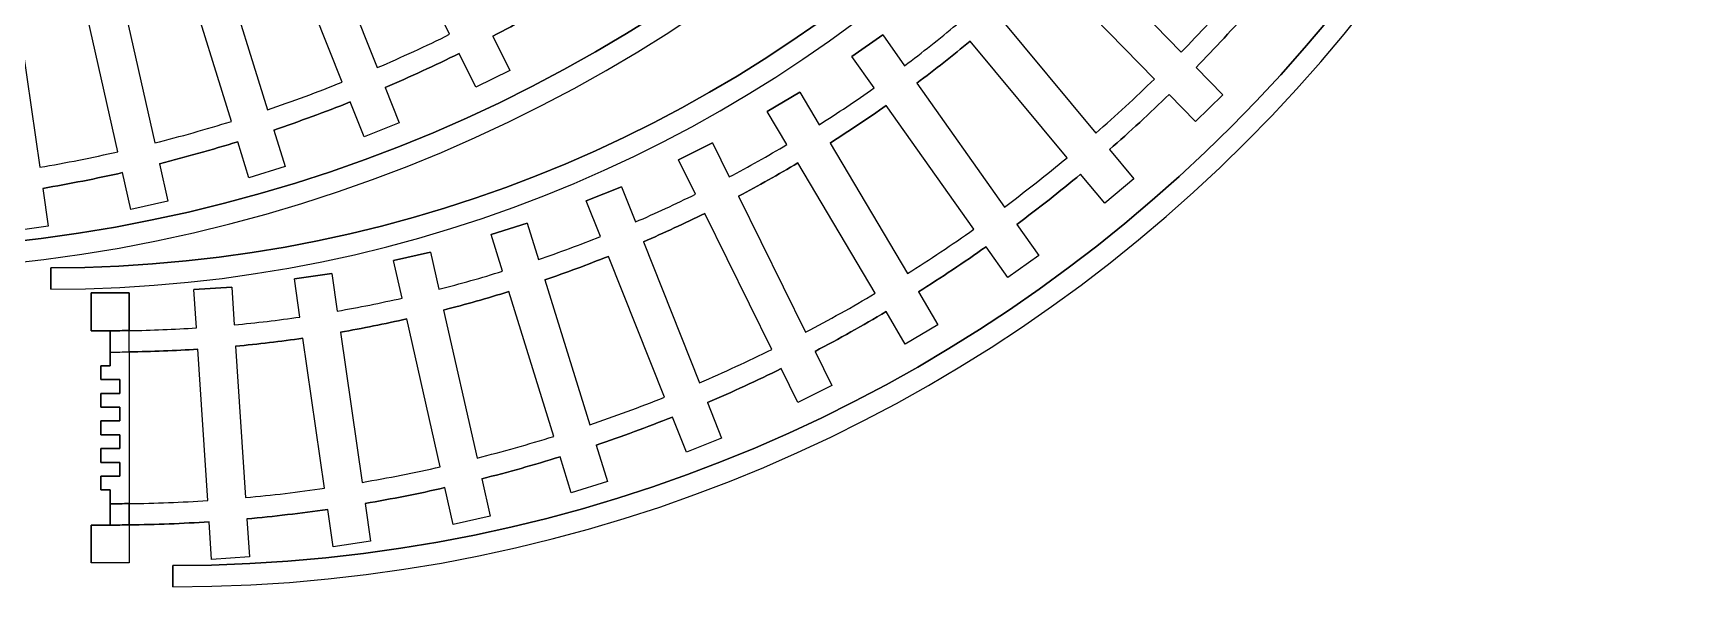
# Model space of a CAD drawing. Header units: millimetres. Extents: x 32 to 618, y 131 to 681.
# Drawn here: x 267.6 to 617.6, y 131.3 to 248.1 of the extents above; entities that cross this region are included whole.
import ezdxf

# ---------------------------------------------------------------- set-up
doc = ezdxf.new("R2010")
doc.units = ezdxf.units.MM
doc.layers.add('TechDraw', color=7, linetype='CONTINUOUS')

msp = doc.modelspace()

# ---------------------------------------------------------------- linework, layer by layer
at = {"layer": 'TechDraw', "color": 7}
for points in [[(355.4987, 247.8815), (341.3525, 276.585)], [(355.4987, 247.8815), (341.3525, 276.585)], [(328.3681, 270.5873), (340.2229, 240.8515)], [(328.3681, 270.5873), (340.2229, 240.8515)], [(332.8292, 237.7955), (320.9786, 267.5195)], [(332.8292, 237.7955), (320.9786, 267.5195)], [(487.6176, 267.0336), (509.9493, 244.0983)], [(487.6176, 267.0336), (509.9493, 244.0983)], [(307.5636, 262.5595), (317.0489, 231.9855)], [(307.5636, 262.5595), (317.0489, 231.9855)], [(309.4382, 229.5185), (299.9563, 260.0815)], [(309.4382, 229.5185), (299.9563, 260.0815)], [(504.2882, 238.4448), (481.9645, 261.3719)], [(504.2882, 238.4448), (481.9645, 261.3719)], [(286.1935, 256.1885), (293.2507, 224.9645)], [(286.1935, 256.1885), (293.2507, 224.9645)], [(285.4699, 223.1025), (278.4151, 254.3155)], [(285.4699, 223.1025), (278.4151, 254.3155)], [(264.389, 251.5145), (268.975, 219.8325)], [(264.389, 251.5145), (268.975, 219.8325)], [(471.469, 251.6553), (491.9323, 227.0386)], [(471.469, 251.6553), (491.9323, 227.0386)], [(364.6197, 247.4715), (368.18193, 240.2435), (361.0061, 236.7065), (357.488, 243.8455)], [(364.6197, 247.4715), (368.18193, 240.2435), (361.0061, 236.7065), (357.488, 243.8455)], [(364.6197, 247.4715), (368.18193, 240.2435)], [(445.09803, 236.5594), (440.41744, 243.1857), (446.9517, 247.8012), (451.56622, 241.2685)], [(445.09803, 236.5594), (440.41744, 243.1857), (446.9517, 247.8012), (451.56622, 241.2685)], [(446.9517, 247.8012), (440.41744, 243.1857)], [(446.9517, 247.8012), (451.56622, 241.2685)], [(485.8451, 221.8467), (465.389, 246.4547)], [(485.8451, 221.8467), (465.389, 246.4547)], [(361.0061, 236.7065), (357.488, 243.8455)], [(445.09803, 236.5594), (440.41744, 243.1857)], [(368.18193, 240.2435), (361.0061, 236.7065)], [(513.0896, 240.8732), (518.7109, 235.0999), (512.9792, 229.519), (507.4275, 235.2207)], [(513.0896, 240.8732), (518.7109, 235.0999), (512.9792, 229.519), (507.4275, 235.2207)], [(513.0896, 240.8732), (518.7109, 235.0999)], [(341.8899, 236.6705), (344.874, 229.1855), (337.4428, 226.2225), (334.4957, 233.6155)], [(341.8899, 236.6705), (344.874, 229.1855), (337.4428, 226.2225), (334.4957, 233.6155)], [(341.8899, 236.6705), (344.874, 229.1855)], [(426.6895, 224.6111), (422.5432, 231.5842), (429.4194, 235.6729), (433.5072, 228.7982)], [(426.6895, 224.6111), (422.5432, 231.5842), (429.4194, 235.6729), (433.5072, 228.7982)], [(429.4194, 235.6729), (422.5432, 231.5842)], [(429.4194, 235.6729), (433.5072, 228.7982)], [(454.16353, 237.5915), (472.6324, 211.4451)], [(454.16353, 237.5915), (472.6324, 211.4451)], [(512.9792, 229.519), (507.4275, 235.2207)], [(518.7109, 235.0999), (512.9792, 229.519)], [(337.4428, 226.2225), (334.4957, 233.6155)], [(426.6895, 224.6111), (422.5432, 231.5842)], [(466.1566, 206.7468), (447.69429, 232.8839)], [(466.1566, 206.7468), (447.69429, 232.8839)], [(318.3827, 227.6865), (320.7703, 219.9905), (313.1296, 217.6195), (310.7716, 225.2205)], [(318.3827, 227.6865), (320.7703, 219.9905), (313.1296, 217.6195), (310.7716, 225.2205)], [(318.3827, 227.6865), (320.7703, 219.9905)], [(344.874, 229.1855), (337.4428, 226.2225)], [(313.1296, 217.6195), (310.7716, 225.2205)], [(407.4002, 214.1439), (403.8138, 221.4209), (410.9896, 224.9574), (414.5254, 217.7832)], [(407.4002, 214.1439), (403.8138, 221.4209), (410.9896, 224.9574), (414.5254, 217.7832)], [(410.9896, 224.9574), (403.8138, 221.4209)], [(410.9896, 224.9574), (414.5254, 217.7832)], [(435.80798, 224.9287), (452.16849, 197.414)], [(435.80798, 224.9287), (452.16849, 197.414)], [(294.2431, 220.5745), (296.0195, 212.7145), (288.2164, 210.9505), (286.4619, 218.7135)], [(294.2431, 220.5745), (296.0195, 212.7145), (288.2164, 210.9505), (286.4619, 218.7135)], [(294.2431, 220.5745), (296.0195, 212.7145)], [(407.4002, 214.1439), (403.8138, 221.4209)], [(445.34401, 193.238), (428.9893, 220.7432)], [(445.34401, 193.238), (428.9893, 220.7432)], [(494.8099, 223.577), (499.9609, 217.3805), (493.8089, 212.2665), (488.7217, 218.3862)], [(494.8099, 223.577), (499.9609, 217.3805), (493.8089, 212.2665), (488.7217, 218.3862)], [(494.8099, 223.577), (499.9609, 217.3805)], [(288.2164, 210.9505), (286.4619, 218.7135)], [(320.7703, 219.9905), (313.1296, 217.6195)], [(493.8089, 212.2665), (488.7217, 218.3862)], [(499.9609, 217.3805), (493.8089, 212.2665)], [(269.62, 215.3775), (270.774, 207.4035), (262.857, 206.2575), (261.717, 214.1335)], [(269.62, 215.3775), (270.774, 207.4035), (262.857, 206.2575), (261.717, 214.1335)], [(269.62, 215.3775), (270.774, 207.4035)], [(387.3491, 205.2225), (384.3447, 212.7584), (391.7759, 215.721), (394.7379, 208.2915)], [(387.3491, 205.2225), (384.3447, 212.7584), (391.7759, 215.721), (394.7379, 208.2915)], [(391.7759, 215.721), (384.3447, 212.7584)], [(391.7759, 215.721), (394.7379, 208.2915)], [(416.5155, 213.7452), (430.6668, 185.032)], [(416.5155, 213.7452), (430.6668, 185.032)], [(296.0195, 212.7145), (288.2164, 210.9505)], [(387.3491, 205.2225), (384.3447, 212.7584)], [(423.5357, 181.404), (409.3895, 210.1075)], [(423.5357, 181.404), (409.3895, 210.1075)], [(270.774, 207.4035), (262.857, 206.2575)], [(366.6599, 197.902), (364.256, 205.6501), (371.8968, 208.0206), (374.2667, 200.382)], [(366.6599, 197.902), (364.256, 205.6501), (371.8968, 208.0206), (374.2667, 200.382)], [(371.8968, 208.0206), (364.256, 205.6501)], [(371.8968, 208.0206), (374.2667, 200.382)], [(475.2295, 207.7684), (479.8785, 201.187), (473.3442, 196.571), (468.7528, 203.0713)], [(475.2295, 207.7684), (479.8785, 201.187), (473.3442, 196.571), (468.7528, 203.0713)], [(475.2295, 207.7684), (479.8785, 201.187)], [(366.6599, 197.902), (364.256, 205.6501)], [(396.4051, 204.1098), (408.2599, 174.374)], [(396.4051, 204.1098), (408.2599, 174.374)], [(473.3442, 196.571), (468.7528, 203.0713)], [(345.46, 192.227), (343.672, 200.14), (351.4747, 201.9036), (353.238, 194.102)], [(345.46, 192.227), (343.672, 200.14), (351.4747, 201.9036), (353.238, 194.102)], [(351.4747, 201.9036), (343.672, 200.14)], [(345.46, 192.227), (343.672, 200.14)], [(351.4747, 201.9036), (353.238, 194.102)], [(400.8662, 171.318), (389.0156, 201.042)], [(400.8662, 171.318), (389.0156, 201.042)], [(479.8785, 201.187), (473.3442, 196.571)], [(323.88, 188.233), (322.718, 196.262), (330.636, 197.408), (331.781, 189.492)], [(323.88, 188.233), (322.718, 196.262), (330.636, 197.408), (331.781, 189.492)], [(330.636, 197.408), (322.718, 196.262)], [(323.88, 188.233), (322.718, 196.262)], [(330.636, 197.408), (331.781, 189.492)], [(375.6006, 196.082), (385.0859, 165.508)], [(375.6006, 196.082), (385.0859, 165.508)], [(287.842, 144.375), (287.842, 136.35), (279.842, 136.35), (279.842, 144.35), (283.842, 144.35), (283.842, 148.85), (283.842, 151.759), (281.842, 151.759), (281.842, 154.668), (283.842, 154.668), (285.842, 154.668), (285.842, 157.577), (283.842, 157.577), (281.842, 157.577), (281.842, 160.486), (283.842, 160.486), (285.842, 160.486), (285.842, 163.395), (283.842, 163.395), (281.842, 163.395), (281.842, 166.305), (283.842, 166.305), (285.842, 166.305), (285.842, 169.214), (283.842, 169.214), (281.842, 169.214), (281.842, 172.123), (283.842, 172.123), (285.842, 172.123), (285.842, 175.032), (283.842, 175.032), (281.842, 175.032), (281.842, 177.941), (283.842, 177.941), (283.842, 180.85), (283.842, 185.35), (279.842, 185.35), (279.842, 193.35), (287.842, 193.35), (287.842, 185.379)], [(287.842, 185.379), (287.842, 193.35), (279.842, 193.35), (279.842, 185.35), (283.842, 185.35)], [(287.842, 193.35), (279.842, 193.35)], [(279.842, 185.35), (279.842, 193.35)], [(287.842, 185.379), (287.842, 193.35)], [(302.054, 185.944), (301.525, 194.039), (309.508, 194.561), (310.029, 186.58)], [(302.054, 185.944), (301.525, 194.039), (309.508, 194.561), (310.029, 186.58)], [(309.508, 194.561), (301.525, 194.039)], [(302.054, 185.944), (301.525, 194.039)], [(309.508, 194.561), (310.029, 186.58)], [(377.4752, 163.041), (367.9933, 193.604)], [(377.4752, 163.041), (367.9933, 193.604)], [(454.46909, 193.545), (458.5874, 186.619), (451.71114, 182.53), (447.64388, 189.37)], [(454.46909, 193.545), (458.5874, 186.619), (451.71114, 182.53), (447.64388, 189.37)], [(454.46909, 193.545), (458.5874, 186.619)], [(354.2305, 189.711), (361.2877, 158.487)], [(354.2305, 189.711), (361.2877, 158.487)], [(451.71114, 182.53), (447.64388, 189.37)], [(353.5069, 156.625), (346.4521, 187.838)], [(353.5069, 156.625), (346.4521, 187.838)], [(458.5874, 186.619), (451.71114, 182.53)], [(283.842, 185.35), (279.842, 185.35)], [(283.842, 185.35), (283.842, 180.85)], [(283.842, 180.85), (283.842, 185.35)], [(287.842, 180.878), (287.842, 185.379)], [(287.842, 180.878), (287.842, 185.379)], [(287.842, 180.85), (287.842, 180.878), (287.842, 185.379)], [(310.323, 182.087), (312.409, 150.144)], [(310.323, 182.087), (312.409, 150.144)], [(329.109, 152.109), (324.525, 183.779)], [(329.109, 152.109), (324.525, 183.779)], [(332.426, 185.037), (337.012, 153.355)], [(332.426, 185.037), (337.012, 153.355)], [(283.842, 148.85), (283.842, 151.759), (281.842, 151.759), (281.842, 154.668), (283.842, 154.668), (285.842, 154.668), (285.842, 157.577), (283.842, 157.577), (281.842, 157.577), (281.842, 160.486), (283.842, 160.486), (285.842, 160.486), (285.842, 163.395), (283.842, 163.395), (281.842, 163.395), (281.842, 166.305), (283.842, 166.305), (285.842, 166.305), (285.842, 169.214), (283.842, 169.214), (281.842, 169.214), (281.842, 172.123), (283.842, 172.123), (285.842, 172.123), (285.842, 175.032), (283.842, 175.032), (281.842, 175.032), (281.842, 177.941), (283.842, 177.941), (283.842, 180.85)], [(283.842, 180.85), (283.842, 177.941)], [(287.842, 180.878), (287.842, 180.85)], [(287.842, 180.878), (287.842, 180.85)], [(287.842, 180.85), (287.842, 148.875)], [(287.842, 180.85), (287.842, 148.875)], [(287.842, 180.85), (287.842, 148.875), (287.842, 148.85)], [(304.432, 149.522), (302.347, 181.454)], [(304.432, 149.522), (302.347, 181.454)], [(304.432, 149.522), (302.347, 181.454)], [(432.6567, 180.994), (436.21893, 173.766), (429.0431, 170.229), (425.525, 177.368)], [(432.6567, 180.994), (436.21893, 173.766), (429.0431, 170.229), (425.525, 177.368)], [(432.6567, 180.994), (436.21893, 173.766)], [(283.842, 177.941), (281.842, 177.941)], [(281.842, 177.941), (281.842, 175.032)], [(281.842, 175.032), (283.842, 175.032)], [(285.842, 175.032), (285.842, 172.123), (283.842, 172.123), (281.842, 172.123)], [(283.842, 175.032), (285.842, 175.032)], [(429.0431, 170.229), (425.525, 177.368)], [(281.842, 172.123), (281.842, 169.214)], [(436.21893, 173.766), (429.0431, 170.229)], [(281.842, 169.214), (283.842, 169.214)], [(285.842, 169.214), (285.842, 166.305), (283.842, 166.305), (281.842, 166.305)], [(283.842, 169.214), (285.842, 169.214)], [(409.9269, 170.193), (412.911, 162.708), (405.4798, 159.745), (402.5327, 167.138)], [(409.9269, 170.193), (412.911, 162.708), (405.4798, 159.745), (402.5327, 167.138)], [(409.9269, 170.193), (412.911, 162.708)], [(281.842, 166.305), (281.842, 163.395)], [(405.4798, 159.745), (402.5327, 167.138)], [(281.842, 163.395), (283.842, 163.395)], [(285.842, 163.395), (285.842, 160.486), (283.842, 160.486), (281.842, 160.486)], [(283.842, 163.395), (285.842, 163.395)], [(386.4197, 161.209), (388.8073, 153.513), (381.1666, 151.142), (378.8086, 158.743)], [(386.4197, 161.209), (388.8073, 153.513), (381.1666, 151.142), (378.8086, 158.743)], [(386.4197, 161.209), (388.8073, 153.513)], [(412.911, 162.708), (405.4798, 159.745)], [(281.842, 160.486), (281.842, 157.577)], [(281.842, 157.577), (283.842, 157.577)], [(285.842, 157.577), (285.842, 154.668), (283.842, 154.668), (281.842, 154.668)], [(283.842, 157.577), (285.842, 157.577)], [(381.1666, 151.142), (378.8086, 158.743)], [(281.842, 154.668), (281.842, 151.759)], [(362.2801, 154.097), (364.0565, 146.237), (356.2534, 144.473), (354.4989, 152.236)], [(362.2801, 154.097), (364.0565, 146.237), (356.2534, 144.473), (354.4989, 152.236)], [(362.2801, 154.097), (364.0565, 146.237)], [(281.842, 151.759), (283.842, 151.759)], [(283.842, 151.759), (283.842, 148.85)], [(356.2534, 144.473), (354.4989, 152.236)], [(388.8073, 153.513), (381.1666, 151.142)], [(283.842, 144.35), (283.842, 148.85)], [(283.842, 148.85), (283.842, 144.35)], [(287.842, 144.375), (287.842, 148.85), (287.842, 148.875)], [(287.842, 148.875), (287.842, 148.85), (287.842, 144.375)], [(287.842, 148.85), (287.842, 144.375), (287.842, 136.35)], [(337.657, 148.9), (338.811, 140.926), (330.894, 139.78), (329.754, 147.656)], [(337.657, 148.9), (338.811, 140.926), (330.894, 139.78), (329.754, 147.656)], [(330.894, 139.78), (329.754, 147.656)], [(337.657, 148.9), (338.811, 140.926)], [(287.842, 144.375), (287.842, 136.35), (279.842, 136.35), (279.842, 144.35), (283.842, 144.35)], [(283.842, 144.35), (279.842, 144.35)], [(279.842, 144.35), (279.842, 136.35)], [(312.702, 145.652), (313.227, 137.611), (305.244, 137.09), (304.725, 145.031)], [(312.702, 145.652), (313.227, 137.611), (305.244, 137.09), (304.725, 145.031)], [(305.244, 137.09), (304.725, 145.031)], [(312.702, 145.652), (313.227, 137.611)], [(364.0565, 146.237), (356.2534, 144.473)], [(338.811, 140.926), (330.894, 139.78)], [(313.227, 137.611), (305.244, 137.09)], [(287.842, 136.35), (279.842, 136.35)], [(297.0557, 135.815), (297.0557, 131.315)], [(297.0557, 131.315), (297.0557, 135.815)]]:
    msp.add_lwpolyline(points, dxfattribs=at)
msp.add_lwpolyline([(271.273, 198.619), (271.273, 194.119)], close=True, dxfattribs=at)
for points in [[(229.019, 197.792), (406.0263, 197.792), (549.519, 341.2847), (549.519, 518.292)], [(545.019, 518.292), (545.019, 343.77), (403.541, 202.292), (229.019, 202.292)], [(229.019, 197.792), (406.0263, 197.792), (549.519, 341.2847), (549.519, 518.292)], [(229.019, 202.292), (403.541, 202.292), (545.019, 343.77), (545.019, 518.292)], [(271.273, 194.119), (428.12187, 194.119), (555.273, 321.27013), (555.273, 478.119)], [(550.773, 478.119), (550.773, 323.75541), (425.63659, 198.619), (271.273, 198.619)], [(271.273, 194.119), (428.12187, 194.119), (555.273, 321.27013), (555.273, 478.119)], [(271.273, 198.619), (425.63659, 198.619), (550.773, 323.75541), (550.773, 478.119)], [(297.0557, 131.315), (474.063, 131.315), (617.5557, 274.8077), (617.5557, 451.815)], [(613.0557, 451.815), (613.0557, 277.293), (471.5777, 135.815), (297.0557, 135.815)], [(297.0557, 131.315), (474.063, 131.315), (617.5557, 274.8077), (617.5557, 451.815)], [(297.0557, 135.815), (471.5777, 135.815), (613.0557, 277.293), (613.0557, 451.815)], [(379.60688, 255.8475), (374.68687, 252.9225), (369.68936, 250.1295), (364.6197, 247.4715)], [(379.60688, 255.8475), (374.68687, 252.9225), (369.68936, 250.1295), (364.6197, 247.4715)], [(364.6197, 247.4715), (369.68936, 250.1295), (374.68687, 252.9225), (379.60688, 255.8475)], [(509.9493, 244.0983), (513.8657, 248.1098), (517.6747, 252.2247), (521.3722, 256.4388)], [(509.9493, 244.0983), (513.8657, 248.1098), (517.6747, 252.2247), (521.3722, 256.4388)], [(524.7547, 253.4709), (520.9795, 249.1683), (517.0898, 244.9675), (513.0896, 240.8732)], [(524.7547, 253.4709), (520.9795, 249.1683), (517.0898, 244.9675), (513.0896, 240.8732)], [(513.0896, 240.8732), (517.0898, 244.9675), (520.9795, 249.1683), (524.7547, 253.4709)], [(451.56622, 241.2685), (455.28632, 244.0592), (458.9362, 246.9423), (462.5124, 249.9151)], [(451.56622, 241.2685), (455.28632, 244.0592), (458.9362, 246.9423), (462.5124, 249.9151)], [(451.56622, 241.2685), (455.28632, 244.0592), (458.9362, 246.9423), (462.5124, 249.9151)], [(340.2229, 240.8515), (345.3763, 243.0595), (350.47, 245.4035), (355.4987, 247.8815)], [(340.2229, 240.8515), (345.3763, 243.0595), (350.47, 245.4035), (355.4987, 247.8815)], [(465.389, 246.4547), (461.7222, 243.4065), (457.9792, 240.4512), (454.16353, 237.5915)], [(454.16353, 237.5915), (457.9792, 240.4512), (461.7222, 243.4065), (465.389, 246.4547)], [(357.488, 243.8455), (352.3537, 241.3145), (347.1524, 238.9225), (341.8899, 236.6705)], [(357.488, 243.8455), (352.3537, 241.3145), (347.1524, 238.9225), (341.8899, 236.6705)], [(341.8899, 236.6705), (347.1524, 238.9225), (352.3537, 241.3145), (357.488, 243.8455)], [(491.9323, 227.0386), (496.1514, 230.7304), (500.2715, 234.5338), (504.2882, 238.4448)], [(491.9323, 227.0386), (496.1514, 230.7304), (500.2715, 234.5338), (504.2882, 238.4448)], [(317.0489, 231.9855), (322.3596, 233.7815), (327.6216, 235.7185), (332.8292, 237.7955)], [(317.0489, 231.9855), (322.3596, 233.7815), (327.6216, 235.7185), (332.8292, 237.7955)], [(433.5072, 228.7982), (437.43476, 231.2884), (441.29958, 233.8763), (445.09803, 236.5594)], [(433.5072, 228.7982), (437.43476, 231.2884), (441.29958, 233.8763), (445.09803, 236.5594)], [(433.5072, 228.7982), (437.43476, 231.2884), (441.29958, 233.8763), (445.09803, 236.5594)], [(507.4275, 235.2207), (503.3263, 231.2275), (499.119, 227.3449), (494.8099, 223.577)], [(507.4275, 235.2207), (503.3263, 231.2275), (499.119, 227.3449), (494.8099, 223.577)], [(494.8099, 223.577), (499.119, 227.3449), (503.3263, 231.2275), (507.4275, 235.2207)], [(334.4957, 233.6155), (329.1786, 231.4955), (323.8057, 229.5185), (318.3827, 227.6865)], [(334.4957, 233.6155), (329.1786, 231.4955), (323.8057, 229.5185), (318.3827, 227.6865)], [(318.3827, 227.6865), (323.8057, 229.5185), (329.1786, 231.4955), (334.4957, 233.6155)], [(447.69429, 232.8839), (443.7996, 230.1328), (439.83624, 227.4802), (435.80798, 224.9287)], [(435.80798, 224.9287), (439.83624, 227.4802), (443.7996, 230.1328), (447.69429, 232.8839)], [(293.2507, 224.9645), (298.686, 226.3385), (304.0837, 227.8575), (309.4382, 229.5185)], [(293.2507, 224.9645), (298.686, 226.3385), (304.0837, 227.8575), (309.4382, 229.5185)], [(310.7716, 225.2205), (305.3045, 223.5245), (299.7931, 221.9755), (294.2431, 220.5745)], [(310.7716, 225.2205), (305.3045, 223.5245), (299.7931, 221.9755), (294.2431, 220.5745)], [(294.2431, 220.5745), (299.7931, 221.9755), (305.3045, 223.5245), (310.7716, 225.2205)], [(414.5254, 217.7832), (418.6363, 219.9576), (422.6922, 222.2343), (426.6895, 224.6111)], [(414.5254, 217.7832), (418.6363, 219.9576), (422.6922, 222.2343), (426.6895, 224.6111)], [(414.5254, 217.7832), (418.6363, 219.9576), (422.6922, 222.2343), (426.6895, 224.6111)], [(268.975, 219.8325), (274.501, 220.7765), (280.0015, 221.8665), (285.4699, 223.1025)], [(268.975, 219.8325), (274.501, 220.7765), (280.0015, 221.8665), (285.4699, 223.1025)], [(428.9893, 220.7432), (424.8908, 218.3062), (420.7315, 215.9728), (416.5155, 213.7452)], [(416.5155, 213.7452), (420.7315, 215.9728), (424.8908, 218.3062), (428.9893, 220.7432)], [(472.6324, 211.4451), (477.1281, 214.7945), (481.5339, 218.2629), (485.8451, 221.8467)], [(472.6324, 211.4451), (477.1281, 214.7945), (481.5339, 218.2629), (485.8451, 221.8467)], [(286.4619, 218.7135), (280.8787, 217.4515), (275.263, 216.3395), (269.62, 215.3775)], [(286.4619, 218.7135), (280.8787, 217.4515), (275.263, 216.3395), (269.62, 215.3775)], [(269.62, 215.3775), (275.263, 216.3395), (280.8787, 217.4515), (286.4619, 218.7135)], [(488.7217, 218.3862), (484.3199, 214.7271), (479.8209, 211.1866), (475.2295, 207.7684)], [(488.7217, 218.3862), (484.3199, 214.7271), (479.8209, 211.1866), (475.2295, 207.7684)], [(475.2295, 207.7684), (479.8209, 211.1866), (484.3199, 214.7271), (488.7217, 218.3862)], [(394.7379, 208.2915), (399.0067, 210.1367), (403.2288, 212.0881), (407.4002, 214.1439)], [(394.7379, 208.2915), (399.0067, 210.1367), (403.2288, 212.0881), (407.4002, 214.1439)], [(394.7379, 208.2915), (399.0067, 210.1367), (403.2288, 212.0881), (407.4002, 214.1439)], [(409.3895, 210.1075), (405.1124, 207.9996), (400.7829, 205.9997), (396.4051, 204.1098)], [(396.4051, 204.1098), (400.7829, 205.9997), (405.1124, 207.9996), (409.3895, 210.1075)], [(452.16849, 197.414), (456.9131, 200.4), (461.5775, 203.5123), (466.1566, 206.7468)], [(452.16849, 197.414), (456.9131, 200.4), (461.5775, 203.5123), (466.1566, 206.7468)], [(374.2667, 200.382), (378.6671, 201.8861), (383.0293, 203.5003), (387.3491, 205.2225)], [(374.2667, 200.382), (378.6671, 201.8861), (383.0293, 203.5003), (387.3491, 205.2225)], [(374.2667, 200.382), (378.6671, 201.8861), (383.0293, 203.5003), (387.3491, 205.2225)], [(468.7528, 203.0713), (464.0775, 199.769), (459.3146, 196.592), (454.46909, 193.545)], [(468.7528, 203.0713), (464.0775, 199.769), (459.3146, 196.592), (454.46909, 193.545)], [(454.46909, 193.545), (459.3146, 196.592), (464.0775, 199.769), (468.7528, 203.0713)], [(389.0156, 201.042), (384.5863, 199.277), (380.1132, 197.623), (375.6006, 196.082)], [(375.6006, 196.082), (380.1132, 197.623), (384.5863, 199.277), (389.0156, 201.042)], [(353.238, 194.102), (357.7429, 195.257), (362.2182, 196.524), (366.6599, 197.902)], [(353.238, 194.102), (357.7429, 195.257), (362.2182, 196.524), (366.6599, 197.902)], [(353.238, 194.102), (357.7429, 195.257), (362.2182, 196.524), (366.6599, 197.902)], [(367.9933, 193.604), (363.4391, 192.191), (358.85, 190.893), (354.2305, 189.711)], [(354.2305, 189.711), (358.85, 190.893), (363.4391, 192.191), (367.9933, 193.604)], [(430.6668, 185.032), (435.6311, 187.636), (440.52527, 190.373), (445.34401, 193.238)], [(430.6668, 185.032), (435.6311, 187.636), (440.52527, 190.373), (445.34401, 193.238)], [(331.781, 189.492), (336.363, 190.29), (340.924, 191.202), (345.46, 192.227)], [(331.781, 189.492), (336.363, 190.29), (340.924, 191.202), (345.46, 192.227)], [(331.781, 189.492), (336.363, 190.29), (340.924, 191.202), (345.46, 192.227)], [(447.64388, 189.37), (442.72387, 186.445), (437.72636, 183.652), (432.6567, 180.994)], [(447.64388, 189.37), (442.72387, 186.445), (437.72636, 183.652), (432.6567, 180.994)], [(432.6567, 180.994), (437.72636, 183.652), (442.72387, 186.445), (447.64388, 189.37)], [(287.842, 185.379), (292.583, 185.446), (297.322, 185.635), (302.054, 185.944)], [(287.842, 185.379), (292.583, 185.446), (297.322, 185.635), (302.054, 185.944)], [(287.842, 185.379), (292.583, 185.446), (297.322, 185.635), (302.054, 185.944)], [(310.029, 186.58), (314.659, 187.015), (319.278, 187.566), (323.88, 188.233)], [(310.029, 186.58), (314.659, 187.015), (319.278, 187.566), (323.88, 188.233)], [(310.029, 186.58), (314.659, 187.015), (319.278, 187.566), (323.88, 188.233)], [(346.4521, 187.838), (341.801, 186.786), (337.124, 185.852), (332.426, 185.037)], [(332.426, 185.037), (337.124, 185.852), (341.801, 186.786), (346.4521, 187.838)], [(283.842, 185.35), (285.175, 185.35), (286.508, 185.36), (287.842, 185.379)], [(287.842, 185.379), (286.508, 185.36), (285.175, 185.35), (283.842, 185.35)], [(283.842, 185.35), (285.175, 185.35), (286.508, 185.36), (287.842, 185.379)], [(324.525, 183.779), (319.806, 183.096), (315.07, 182.532), (310.323, 182.087)], [(310.323, 182.087), (315.07, 182.532), (319.806, 183.096), (324.525, 183.779)], [(283.842, 180.85), (285.175, 180.85), (286.508, 180.859), (287.842, 180.878)], [(283.842, 180.85), (285.175, 180.85), (286.508, 180.859), (287.842, 180.878)], [(283.842, 180.85), (285.175, 180.85), (286.508, 180.859), (287.842, 180.878)], [(302.347, 181.454), (297.518, 181.138), (292.681, 180.946), (287.842, 180.878)], [(302.347, 181.454), (297.518, 181.138), (292.681, 180.946), (287.842, 180.878)], [(287.842, 180.878), (292.681, 180.946), (297.518, 181.138), (302.347, 181.454)], [(408.2599, 174.374), (413.4133, 176.582), (418.507, 178.926), (423.5357, 181.404)], [(408.2599, 174.374), (413.4133, 176.582), (418.507, 178.926), (423.5357, 181.404)], [(425.525, 177.368), (420.3907, 174.837), (415.1894, 172.445), (409.9269, 170.193)], [(425.525, 177.368), (420.3907, 174.837), (415.1894, 172.445), (409.9269, 170.193)], [(409.9269, 170.193), (415.1894, 172.445), (420.3907, 174.837), (425.525, 177.368)], [(385.0859, 165.508), (390.3966, 167.304), (395.6586, 169.241), (400.8662, 171.318)], [(385.0859, 165.508), (390.3966, 167.304), (395.6586, 169.241), (400.8662, 171.318)], [(402.5327, 167.138), (397.2156, 165.018), (391.8427, 163.041), (386.4197, 161.209)], [(402.5327, 167.138), (397.2156, 165.018), (391.8427, 163.041), (386.4197, 161.209)], [(386.4197, 161.209), (391.8427, 163.041), (397.2156, 165.018), (402.5327, 167.138)], [(361.2877, 158.487), (366.723, 159.861), (372.1207, 161.38), (377.4752, 163.041)], [(361.2877, 158.487), (366.723, 159.861), (372.1207, 161.38), (377.4752, 163.041)], [(378.8086, 158.743), (373.3415, 157.047), (367.8301, 155.498), (362.2801, 154.097)], [(378.8086, 158.743), (373.3415, 157.047), (367.8301, 155.498), (362.2801, 154.097)], [(362.2801, 154.097), (367.8301, 155.498), (373.3415, 157.047), (378.8086, 158.743)], [(337.012, 153.355), (342.538, 154.299), (348.0385, 155.389), (353.5069, 156.625)], [(337.012, 153.355), (342.538, 154.299), (348.0385, 155.389), (353.5069, 156.625)], [(312.409, 150.144), (317.992, 150.651), (323.561, 151.306), (329.109, 152.109)], [(312.409, 150.144), (317.992, 150.651), (323.561, 151.306), (329.109, 152.109)], [(354.4989, 152.236), (348.9157, 150.974), (343.3, 149.862), (337.657, 148.9)], [(354.4989, 152.236), (348.9157, 150.974), (343.3, 149.862), (337.657, 148.9)], [(337.657, 148.9), (343.3, 149.862), (348.9157, 150.974), (354.4989, 152.236)], [(287.842, 148.875), (286.508, 148.858), (285.175, 148.85), (283.842, 148.85)], [(283.842, 148.85), (285.175, 148.85), (286.508, 148.858), (287.842, 148.875)], [(283.842, 148.85), (285.175, 148.85), (286.508, 148.858), (287.842, 148.875)], [(287.842, 148.875), (293.376, 148.945), (298.909, 149.161), (304.432, 149.522)], [(287.842, 148.875), (293.376, 148.945), (298.909, 149.161), (304.432, 149.522)], [(287.842, 148.875), (293.376, 148.945), (298.909, 149.161), (304.432, 149.522)], [(329.754, 147.656), (324.089, 146.836), (318.403, 146.167), (312.702, 145.652)], [(329.754, 147.656), (324.089, 146.836), (318.403, 146.167), (312.702, 145.652)], [(312.702, 145.652), (318.403, 146.167), (324.089, 146.836), (329.754, 147.656)], [(283.842, 144.35), (285.175, 144.35), (286.508, 144.358), (287.842, 144.375)], [(287.842, 144.375), (286.508, 144.358), (285.175, 144.35), (283.842, 144.35)], [(283.842, 144.35), (285.175, 144.35), (286.508, 144.358), (287.842, 144.375)], [(304.725, 145.031), (299.104, 144.664), (293.474, 144.445), (287.842, 144.375)], [(304.725, 145.031), (299.104, 144.664), (293.474, 144.445), (287.842, 144.375)], [(287.842, 144.375), (293.474, 144.445), (299.104, 144.664), (304.725, 145.031)]]:
    msp.add_open_spline(points, degree=3, dxfattribs=at)

doc.saveas('drawing.dxf')
